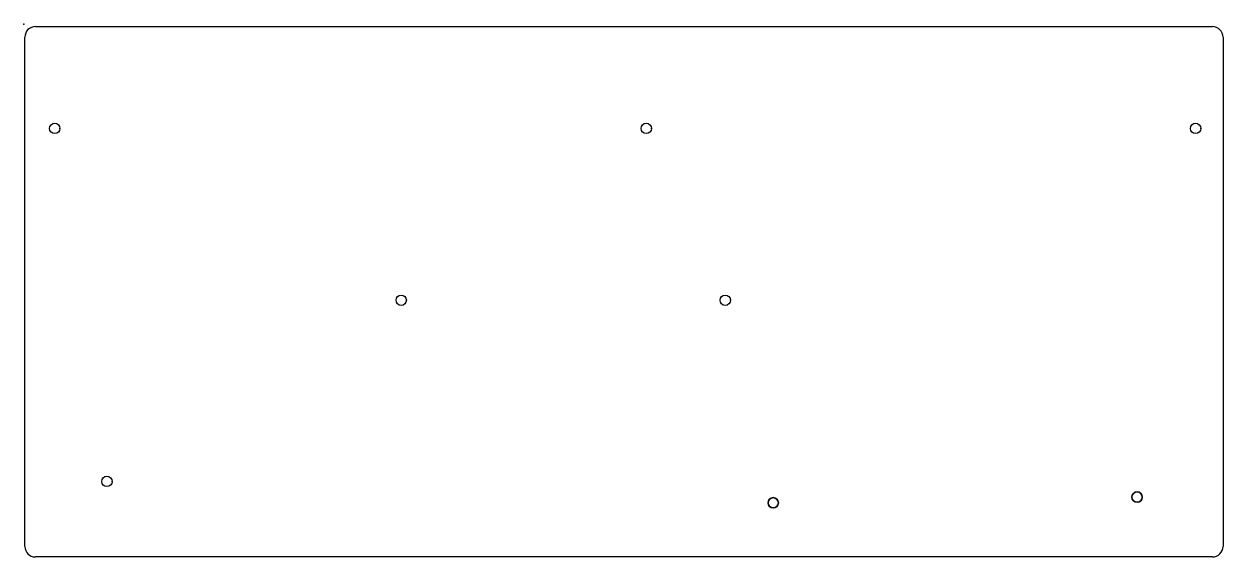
# Model space of a CAD drawing. Header units: centimetres. Extents: x -148 to 137, y -63 to 63.
import ezdxf

# ---------------------------------------------------------------- set-up
doc = ezdxf.new("R2010")
doc.units = ezdxf.units.CM
doc.header["$MEASUREMENT"] = 0
doc.layers.add('Ringo-Row-keyboard_bottom v1_Ringo-Row-keyboard v13_Sketch4', color=7, linetype='Continuous')

msp = doc.modelspace()

# ---------------------------------------------------------------- linework, layer by layer
at = {"layer": 'Ringo-Row-keyboard_bottom v1_Ringo-Row-keyboard v13_Sketch4'}
for p, q in [((-145.02, 62.87), (134.79, 62.86)), ((-147.52, -60.63), (-147.52, 60.37)), ((137.29, 60.36), (137.29, -60.63)), ((134.79, -63.13), (-145.02, -63.13))]:
    msp.add_line(p, q, dxfattribs=at)
for centre in [(-140.42, 38.69), (-140.42, 38.69), (0.2, 38.69), (0.2, 38.69), (130.78, 38.69), (130.78, 38.69), (-58.06, -2.14), (-58.06, -2.14), (18.96, -2.14), (18.96, -2.14), (-128.01, -45.18), (-128.01, -45.18), (116.86, -48.89), (116.86, -48.89), (30.36, -50.26), (30.36, -50.26)]:
    msp.add_circle(centre, 1.23, dxfattribs=at)
at = {"layer": 'Ringo-Row-keyboard_bottom v1_Ringo-Row-keyboard v13_Sketch4', "extrusion": (0, 0, -1)}
for centre in [(-116.86, -48.89), (-116.86, -48.89), (-30.36, -50.26)]:
    msp.add_circle(centre, 1.23, dxfattribs=at)
at = {"layer": 'Ringo-Row-keyboard_bottom v1_Ringo-Row-keyboard v13_Sketch4'}
for centre, start, end in [((-145.02, 60.37), 89.9979, 180), ((134.79, 60.36), 0.0007, 89.9979), ((-145.02, -60.63), 180, 270), ((134.79, -60.63), 270, 0.0007)]:
    msp.add_arc(centre, 2.5, start, end, dxfattribs=at)
for p in [(-147.74, 63.48), (-139.19, 38.69), (1.43, 38.69), (132.01, 38.69), (-56.83, -2.14), (20.19, -2.14), (-126.77, -45.18), (31.59, -50.26), (31.59, -50.26), (118.09, -48.89), (118.09, -48.89)]:
    msp.add_point(p, dxfattribs=at)

doc.saveas('drawing.dxf')
